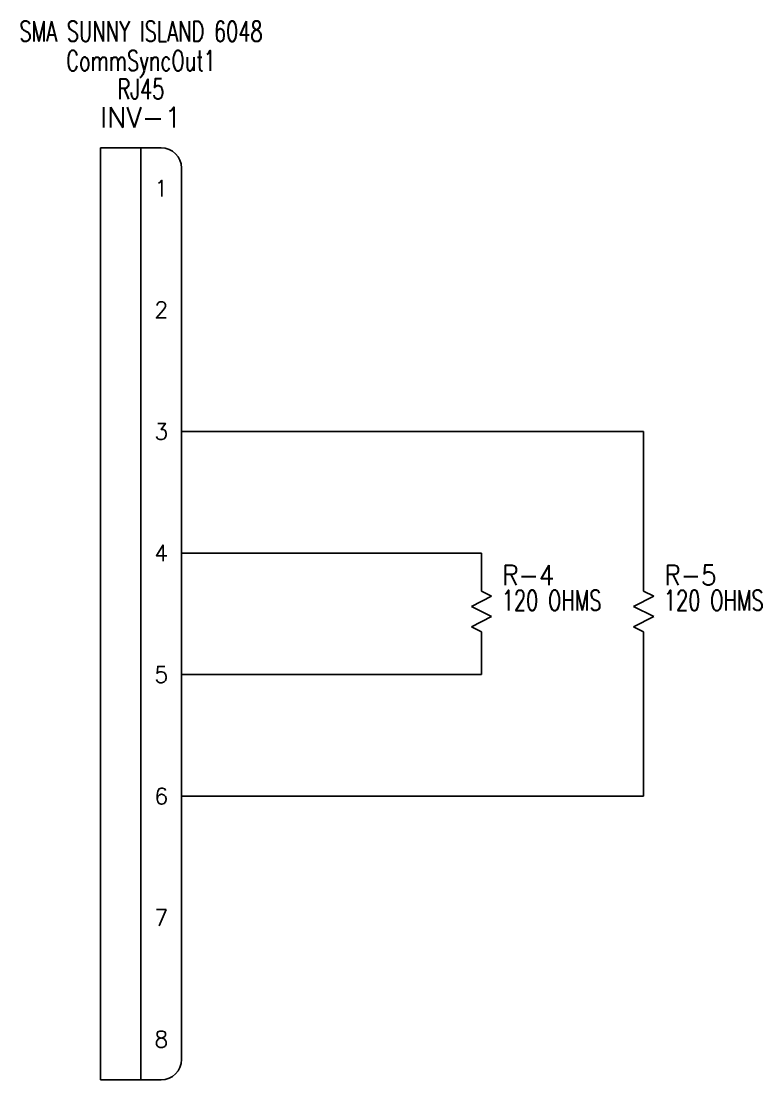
# Model space of a CAD drawing. Header units: inches. Extents: x 0.1 to 45.7, y 1.4 to 61.7.
# Drawn here: x 29.61 to 34.18, y 20.62 to 27.15 of the extents above; entities that cross this region are included whole.
import ezdxf
from ezdxf.enums import TextEntityAlignment as Align

# ---------------------------------------------------------------- set-up
doc = ezdxf.new("R2010")
doc.units = ezdxf.units.IN
doc.header["$LTSCALE"] = 0.5
doc.header["$MEASUREMENT"] = 0
for name, color, linetype in [('DESCCHILD', 20, 'Continuous'), ('MISC', 7, 'Continuous'), ('SYMS', 7, 'Continuous'), ('TAGS', 150, 'Continuous'), ('TERMS', 123, 'Continuous'), ('WIRES', 7, 'Continuous')]:
    doc.layers.add(name, color=color, linetype=linetype)
doc.styles.add('WD', font='romans.shx')

# ---------------------------------------------------------------- blocks, each defined once
blk = doc.blocks.new('HCN2_1JP_33E7')
at = {"layer": 'SYMS'}
for p, q in [((0.125, 0.25), (-0.25, 0.25)), ((-0.25, 0.25), (-0.25, -5.5)), ((0, 0.25), (0, -5.5)), ((0.25, -5.375), (0.25, 0.125)), ((-0.25, -5.5), (0.125, -5.5))]:
    blk.add_line(p, q, dxfattribs=at)
for centre, start, end in [((0.125, 0.125), 360, 90), ((0.125, -5.375), 270, 0)]:
    blk.add_arc(centre, 0.125, start, end, dxfattribs=at)
at = {"style": 'WD', "flags": 1}
for tag in ['WDBLKNAM', 'WD_JUMPERS']:
    blk.add_attdef(tag, (0, 0), '', height=0.01, dxfattribs=at)
at = {"layer": 'SYMS', "style": 'WD', "width": 0.7}
for tag, p in [('INST', (-0.0062, 1.2498)), ('LOC', (-0.0062, 1.0802)), ('DESC1', (0, 0.9062)), ('DESC2', (0, 0.725)), ('DESC3', (0, 0.55))]:
    blk.add_attdef(tag, text='', height=0.125, dxfattribs=at).set_placement(p, align=Align.CENTER)
at = {"layer": 'SYMS', "style": 'WD'}
blk.add_attdef('TAG2', text='', height=0.125, dxfattribs=at).set_placement((0, 0.375), align=Align.CENTER)
at = {"layer": 'SYMS', "style": 'WD', "width": 0.8}
blk.add_attdef('XREF', (1, 0.375), '', height=0.125, dxfattribs=at)
at = {"layer": 'SYMS', "style": 'WD'}
for tag, p, flags in [('X2LINK', (0, 0.375), 1), ('ACE_FLAG', (0.0484, 0.1343), 9), ('FAMILY', (0.0484, 0.1211), 9), ('GENDER', (0.1093, 0.0795), 9), ('X4TERM01J', (-0.25, 0), 1), ('X1TERM01P', (0.25, 0), 1), ('X4TERM02J', (-0.25, -0.75), 1), ('X1TERM02P', (0.25, -0.75), 1), ('X4TERM03J', (-0.25, -1.5), 1), ('X1TERM03P', (0.25, -1.5), 1), ('X4TERM04J', (-0.25, -2.25), 1), ('X1TERM04P', (0.25, -2.25), 1), ('X4TERM05J', (-0.25, -3), 1), ('X1TERM05P', (0.25, -3), 1), ('X4TERM06J', (-0.25, -3.75), 1), ('X1TERM06P', (0.25, -3.75), 1), ('X4TERM07J', (-0.25, -4.5), 1), ('X1TERM07P', (0.25, -4.5), 1), ('X4TERM08J', (-0.25, -5.25), 1), ('X1TERM08P', (0.25, -5.25), 1), ('X8LINK', (0, -5.625), 1)]:
    blk.add_attdef(tag, p, '', height=0.01, dxfattribs=dict(at, flags=flags))
at = {"layer": 'SYMS', "linetype": 'Continuous', "style": 'WD', "flags": 8}
for tag, p in [('TERMDESC01J', (-0.35, 0.05)), ('TERMDESC02J', (-0.35, -0.7)), ('TERMDESC03J', (-0.35, -1.45)), ('TERMDESC04J', (-0.35, -2.2)), ('TERMDESC05J', (-0.35, -2.95)), ('TERMDESC06J', (-0.35, -3.7)), ('TERMDESC07J', (-0.35, -4.45)), ('TERMDESC08J', (-0.35, -5.2))]:
    blk.add_attdef(tag, text='', height=0.1, dxfattribs=at).set_placement(p, align=Align.RIGHT)
for tag, p in [('TERMDESC01P', (0.35, 0.05)), ('TERMDESC02P', (0.35, -0.7)), ('TERMDESC03P', (0.35, -1.45)), ('TERMDESC04P', (0.35, -2.2)), ('TERMDESC05P', (0.35, -2.95)), ('TERMDESC06P', (0.35, -3.7)), ('TERMDESC07P', (0.35, -4.45)), ('TERMDESC08P', (0.35, -5.2))]:
    blk.add_attdef(tag, p, '', height=0.1, dxfattribs=at)
at = {"layer": 'SYMS', "linetype": 'Continuous', "style": 'WD'}
for tag, flags, p in [('TERM01J', 9, (-0.125, 0)), ('TERM01P', 8, (0.125, 0)), ('TERM02J', 9, (-0.125, -0.75)), ('TERM02P', 8, (0.125, -0.75)), ('TERM03J', 9, (-0.125, -1.5)), ('TERM03P', 8, (0.125, -1.5)), ('TERM04J', 9, (-0.125, -2.25)), ('TERM04P', 8, (0.125, -2.25)), ('TERM05J', 9, (-0.125, -3)), ('TERM05P', 8, (0.125, -3)), ('TERM06J', 9, (-0.125, -3.75)), ('TERM06P', 8, (0.125, -3.75)), ('TERM07J', 9, (-0.125, -4.5)), ('TERM07P', 8, (0.125, -4.5)), ('TERM08J', 9, (-0.125, -5.25)), ('TERM08P', 8, (0.125, -5.25))]:
    blk.add_attdef(tag, text='', height=0.1, dxfattribs=dict(at, flags=flags)).set_placement(p, align=Align.MIDDLE_CENTER)
at = {"layer": 'SYMS', "color": 7, "style": 'WD'}
for tag, p in [('X4_TINY_DOT_DONT_REMOVE_01J', (-0.25, 0)), ('X1_TINY_DOT_DONT_REMOVE_01P', (0.25, 0)), ('X4_TINY_DOT_DONT_REMOVE_02J', (-0.25, -0.75)), ('X1_TINY_DOT_DONT_REMOVE_02P', (0.25, -0.75)), ('X4_TINY_DOT_DONT_REMOVE_03J', (-0.25, -1.5)), ('X1_TINY_DOT_DONT_REMOVE_03P', (0.25, -1.5)), ('X4_TINY_DOT_DONT_REMOVE_04J', (-0.25, -2.25)), ('X1_TINY_DOT_DONT_REMOVE_04P', (0.25, -2.25)), ('X4_TINY_DOT_DONT_REMOVE_05J', (-0.25, -3)), ('X1_TINY_DOT_DONT_REMOVE_05P', (0.25, -3)), ('X4_TINY_DOT_DONT_REMOVE_06J', (-0.25, -3.75)), ('X1_TINY_DOT_DONT_REMOVE_06P', (0.25, -3.75)), ('X4_TINY_DOT_DONT_REMOVE_07J', (-0.25, -4.5)), ('X1_TINY_DOT_DONT_REMOVE_07P', (0.25, -4.5)), ('X4_TINY_DOT_DONT_REMOVE_08J', (-0.25, -5.25)), ('X1_TINY_DOT_DONT_REMOVE_08P', (0.25, -5.25))]:
    blk.add_attdef(tag, p, '', height=0.0001, dxfattribs=at)
at = {"layer": 'SYMS', "linetype": 'Continuous', "style": 'WD', "flags": 8}
for tag, p in [('X4WIRE01J', (-0.35, -0.05)), ('X4WIRE02J', (-0.35, -0.8)), ('X4WIRE03J', (-0.35, -1.55)), ('X4WIRE04J', (-0.35, -2.3)), ('X4WIRE05J', (-0.35, -3.05)), ('X4WIRE06J', (-0.35, -3.8)), ('X4WIRE07J', (-0.35, -4.55)), ('X4WIRE08J', (-0.35, -5.3))]:
    blk.add_attdef(tag, text='', height=0.1, dxfattribs=at).set_placement(p, align=Align.TOP_RIGHT)
for tag, p in [('X1WIRE01P', (0.35, -0.05)), ('X1WIRE02P', (0.35, -0.8)), ('X1WIRE03P', (0.35, -1.55)), ('X1WIRE04P', (0.35, -2.3)), ('X1WIRE05P', (0.35, -3.05)), ('X1WIRE06P', (0.35, -3.8)), ('X1WIRE07P', (0.35, -4.55)), ('X1WIRE08P', (0.35, -5.3))]:
    blk.add_attdef(tag, text='', height=0.1, dxfattribs=at).set_placement(p, align=Align.TOP_LEFT)
blk = doc.blocks.new('VRE1')
for p, q in [((-0.0625, 0.0312), (0.0625, 0.0938)), ((0.0625, 0.0938), (0, 0.125)), ((0.0625, -0.0312), (-0.0625, 0.0312)), ((-0.0625, -0.0938), (0.0625, -0.0312)), ((0, -0.125), (-0.0625, -0.0938))]:
    blk.add_line(p, q)
at = {"style": 'WD'}
for tag, p, width in [('INST', (0.2188, 0.4876), 0.7), ('LOC', (0.2188, 0.318), 0.7), ('TAG1', (0.1269, 0.1618), 0.9), ('RATING1', (0.125, 0.0055), 0.7), ('RATING2', (0.125, -0.1507), 0.7), ('DESC1', (0.1287, -0.307), 0.7), ('DESC2', (0.1287, -0.4632), 0.7)]:
    blk.add_attdef(tag, p, '', height=0.125, dxfattribs=dict(at, width=width))
at = {"linetype": 'Continuous', "style": 'WD', "flags": 8}
blk.add_attdef('TERM01', text='', height=0.125, dxfattribs=at).set_placement((-0.055, 0.1441), align=Align.RIGHT)
at = {"color": 7, "style": 'WD', "flags": 1}
for tag, p in [('X2TERM01', (0, 0.125)), ('X8TERM02', (0, -0.125))]:
    blk.add_attdef(tag, p, '', height=0.0125, dxfattribs=at)
at = {"style": 'WD', "flags": 9}
blk.add_attdef('FAMILY', (-0.1836, 0.0797), '', height=0.01, rotation=90, dxfattribs=at)
at = {"linetype": 'Continuous', "style": 'WD', "flags": 9}
for tag, p in [('CAT', (-0.1394, 0.1047)), ('MFG', (-0.12, 0.1028)), ('ASSYCODE', (-0.0938, 0.0938))]:
    blk.add_attdef(tag, text='', height=0.01, rotation=90, dxfattribs=at).set_placement(p, align=Align.CENTER)
at = {"linetype": 'Continuous', "style": 'WD', "flags": 8}
blk.add_attdef('TERM02', text='', height=0.125, dxfattribs=at).set_placement((-0.0407, -0.1509), align=Align.TOP_RIGHT)

msp = doc.modelspace()

# ---------------------------------------------------------------- linework, layer by layer
at = {"layer": 'WIRES'}
for p, q in [((30.5965, 24.6171), (33.4465, 24.6171)), ((33.4465, 24.6171), (33.4465, 23.6314)), ((30.5965, 23.8671), (32.4465, 23.8671)), ((32.4465, 23.8671), (32.4465, 23.6314)), ((32.4465, 23.3814), (32.4465, 23.1171)), ((33.4465, 23.3814), (33.4465, 22.3671)), ((32.4465, 23.1171), (30.5965, 23.1171)), ((33.4465, 22.3671), (30.5965, 22.3671))]:
    msp.add_line(p, q, dxfattribs=at)

# ---------------------------------------------------------------- block references
ref = msp.add_blockref('HCN2_1JP_33E7', (30.3465, 26.1171))
ref.add_attrib('TAG2', 'INV-1', dxfattribs={"layer": 'TAGS', "height": 0.125, "style": 'WD'}).set_placement((30.3465, 26.4921), align=Align.CENTER)
ref.add_attrib('DESC1', 'SMA SUNNY ISLAND 6048', dxfattribs={"layer": 'DESCCHILD', "height": 0.125, "style": 'WD', "width": 0.7}).set_placement((30.3465, 27.0233), align=Align.CENTER)
ref.add_attrib('DESC2', 'CommSyncOut1', dxfattribs={"layer": 'DESCCHILD', "height": 0.125, "style": 'WD', "width": 0.7}).set_placement((30.3465, 26.8421), align=Align.CENTER)
ref.add_attrib('DESC3', 'RJ45', dxfattribs={"layer": 'DESCCHILD', "height": 0.125, "style": 'WD', "width": 0.7}).set_placement((30.3465, 26.6671), align=Align.CENTER)
ref.add_attrib('X4_TINY_DOT_DONT_REMOVE_01J', '.', (30.0965, 26.1171), dxfattribs={"layer": 'MISC', "color": 7, "height": 0.0001, "style": 'WD'})
ref.add_attrib('X1_TINY_DOT_DONT_REMOVE_01P', '.', (30.5965, 26.1171), dxfattribs={"layer": 'MISC', "color": 7, "height": 0.0001, "style": 'WD'})
ref.add_attrib('TERM01P', '1', dxfattribs={"layer": 'TERMS', "linetype": 'Continuous', "height": 0.1, "style": 'WD', "flags": 8}).set_placement((30.4715, 26.1171), align=Align.MIDDLE_CENTER)
ref.add_attrib('X4_TINY_DOT_DONT_REMOVE_02J', '.', (30.0965, 25.3671), dxfattribs={"layer": 'MISC', "color": 7, "height": 0.0001, "style": 'WD'})
ref.add_attrib('X1_TINY_DOT_DONT_REMOVE_02P', '.', (30.5965, 25.3671), dxfattribs={"layer": 'MISC', "color": 7, "height": 0.0001, "style": 'WD'})
ref.add_attrib('TERM02P', '2', dxfattribs={"layer": 'TERMS', "linetype": 'Continuous', "height": 0.1, "style": 'WD', "flags": 8}).set_placement((30.4715, 25.3671), align=Align.MIDDLE_CENTER)
ref.add_attrib('X4_TINY_DOT_DONT_REMOVE_03J', '.', (30.0965, 24.6171), dxfattribs={"layer": 'MISC', "color": 7, "height": 0.0001, "style": 'WD'})
ref.add_attrib('X1_TINY_DOT_DONT_REMOVE_03P', '.', (30.5965, 24.6171), dxfattribs={"layer": 'MISC', "color": 7, "height": 0.0001, "style": 'WD'})
ref.add_attrib('TERM03P', '3', dxfattribs={"layer": 'TERMS', "linetype": 'Continuous', "height": 0.1, "style": 'WD', "flags": 8}).set_placement((30.4715, 24.6171), align=Align.MIDDLE_CENTER)
ref.add_attrib('X4_TINY_DOT_DONT_REMOVE_04J', '.', (30.0965, 23.8671), dxfattribs={"layer": 'MISC', "color": 7, "height": 0.0001, "style": 'WD'})
ref.add_attrib('X1_TINY_DOT_DONT_REMOVE_04P', '.', (30.5965, 23.8671), dxfattribs={"layer": 'MISC', "color": 7, "height": 0.0001, "style": 'WD'})
ref.add_attrib('TERM04P', '4', dxfattribs={"layer": 'TERMS', "linetype": 'Continuous', "height": 0.1, "style": 'WD', "flags": 8}).set_placement((30.4715, 23.8671), align=Align.MIDDLE_CENTER)
ref.add_attrib('X4_TINY_DOT_DONT_REMOVE_05J', '.', (30.0965, 23.1171), dxfattribs={"layer": 'MISC', "color": 7, "height": 0.0001, "style": 'WD'})
ref.add_attrib('X1_TINY_DOT_DONT_REMOVE_05P', '.', (30.5965, 23.1171), dxfattribs={"layer": 'MISC', "color": 7, "height": 0.0001, "style": 'WD'})
ref.add_attrib('TERM05P', '5', dxfattribs={"layer": 'TERMS', "linetype": 'Continuous', "height": 0.1, "style": 'WD', "flags": 8}).set_placement((30.4715, 23.1171), align=Align.MIDDLE_CENTER)
ref.add_attrib('X4_TINY_DOT_DONT_REMOVE_06J', '.', (30.0965, 22.3671), dxfattribs={"layer": 'MISC', "color": 7, "height": 0.0001, "style": 'WD'})
ref.add_attrib('X1_TINY_DOT_DONT_REMOVE_06P', '.', (30.5965, 22.3671), dxfattribs={"layer": 'MISC', "color": 7, "height": 0.0001, "style": 'WD'})
ref.add_attrib('TERM06P', '6', dxfattribs={"layer": 'TERMS', "linetype": 'Continuous', "height": 0.1, "style": 'WD', "flags": 8}).set_placement((30.4715, 22.3671), align=Align.MIDDLE_CENTER)
ref.add_attrib('X4_TINY_DOT_DONT_REMOVE_07J', '.', (30.0965, 21.6171), dxfattribs={"layer": 'MISC', "color": 7, "height": 0.0001, "style": 'WD'})
ref.add_attrib('X1_TINY_DOT_DONT_REMOVE_07P', '.', (30.5965, 21.6171), dxfattribs={"layer": 'MISC', "color": 7, "height": 0.0001, "style": 'WD'})
ref.add_attrib('TERM07P', '7', dxfattribs={"layer": 'TERMS', "linetype": 'Continuous', "height": 0.1, "style": 'WD', "flags": 8}).set_placement((30.4715, 21.6171), align=Align.MIDDLE_CENTER)
ref.add_attrib('X4_TINY_DOT_DONT_REMOVE_08J', '.', (30.0965, 20.8671), dxfattribs={"layer": 'MISC', "color": 7, "height": 0.0001, "style": 'WD'})
ref.add_attrib('X1_TINY_DOT_DONT_REMOVE_08P', '.', (30.5965, 20.8671), dxfattribs={"layer": 'MISC', "color": 7, "height": 0.0001, "style": 'WD'})
ref.add_attrib('TERM08P', '8', dxfattribs={"layer": 'TERMS', "linetype": 'Continuous', "height": 0.1, "style": 'WD', "flags": 8}).set_placement((30.4715, 20.8671), align=Align.MIDDLE_CENTER)
at = {"layer": 'SYMS'}
ref = msp.add_blockref('VRE1', (32.4465, 23.5064), dxfattribs=at)
ref.add_attrib('RATING1', '120 OHMS', (32.5715, 23.512), dxfattribs={"layer": 'MISC', "height": 0.125, "style": 'WD', "width": 0.7})
ref.add_attrib('TAG1', 'R-4', (32.5735, 23.6682), dxfattribs={"layer": 'TAGS', "height": 0.125, "style": 'WD', "width": 0.9})
ref = msp.add_blockref('VRE1', (33.4465, 23.5064), dxfattribs=at)
ref.add_attrib('RATING1', '120 OHMS', (33.5715, 23.512), dxfattribs={"layer": 'MISC', "height": 0.125, "style": 'WD', "width": 0.7})
ref.add_attrib('TAG1', 'R-5', (33.5735, 23.6682), dxfattribs={"layer": 'TAGS', "height": 0.125, "style": 'WD', "width": 0.9})

doc.saveas('drawing.dxf')
